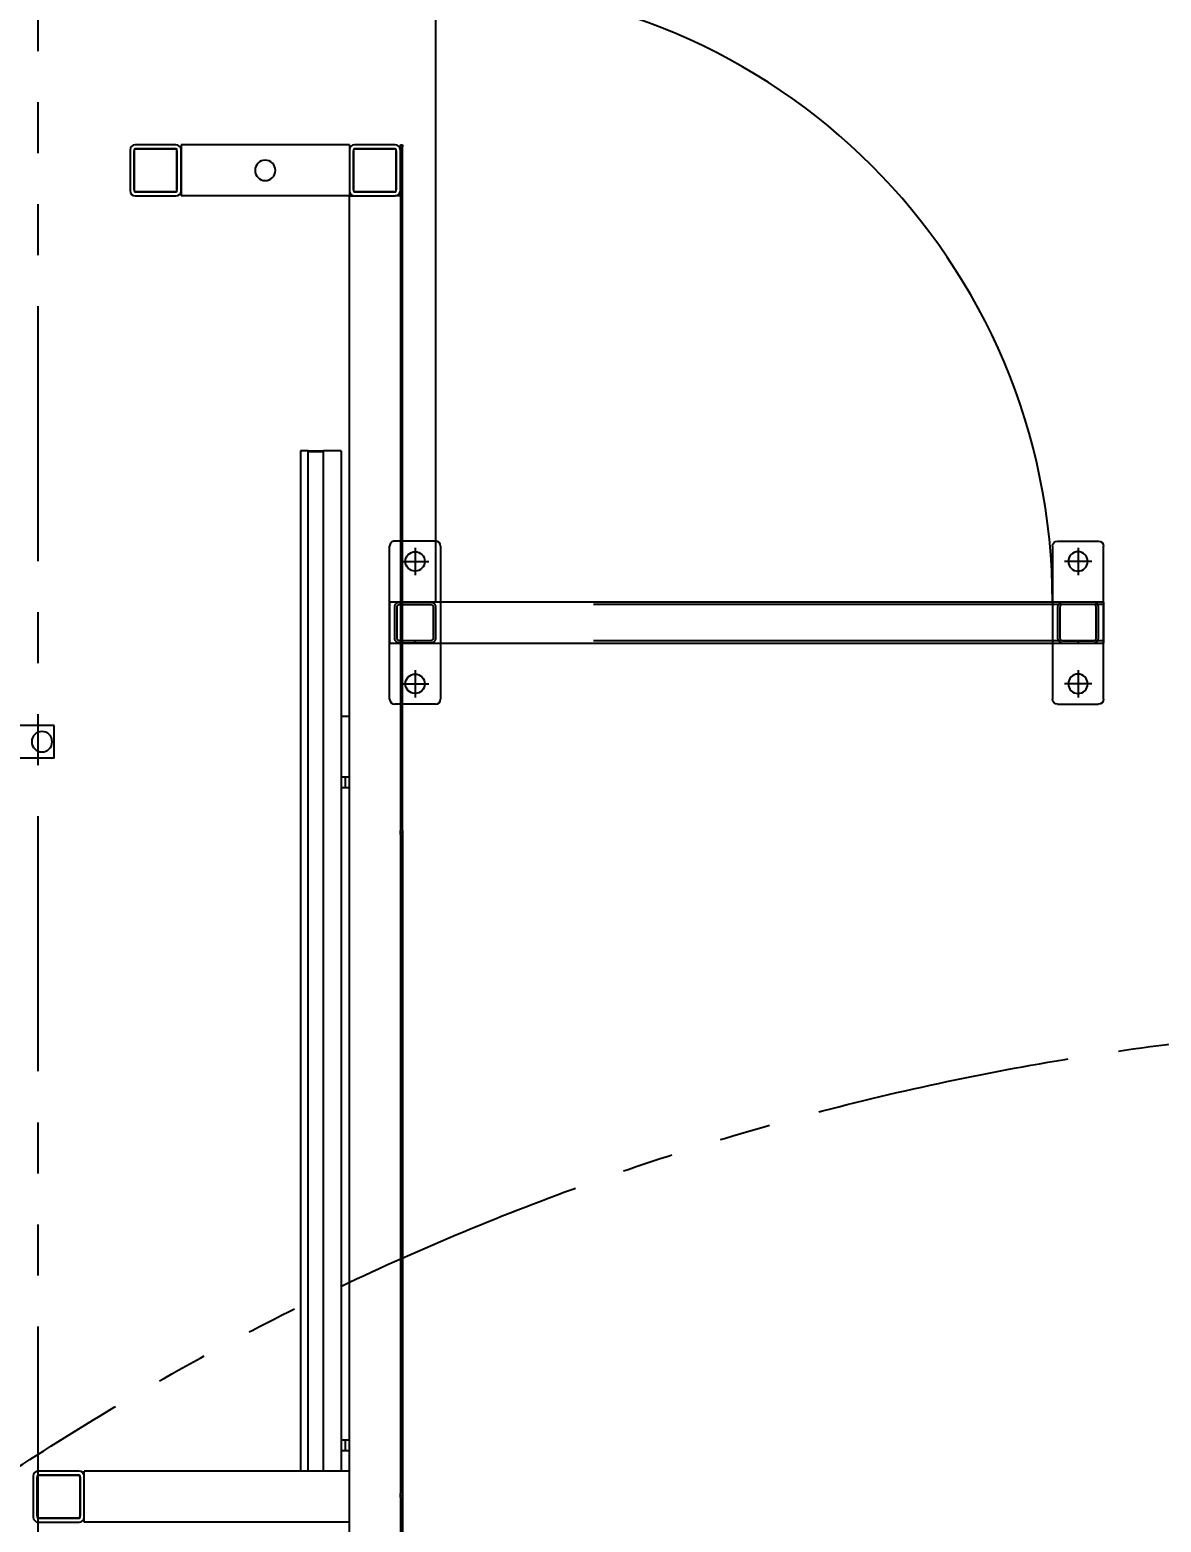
# Model space of a CAD drawing. Header units: millimetres. Extents: x 10462777 to 22643323, y 453826 to 1389191.
# Drawn here: x 11309275 to 11310385, y 599925 to 601388 of the extents above; entities that cross this region are included whole.
import ezdxf

# ---------------------------------------------------------------- set-up
doc = ezdxf.new("R2010")
doc.units = ezdxf.units.MM
doc.header["$LTSCALE"] = 200
doc.header["$MEASUREMENT"] = 0
doc.header["$PDMODE"] = 35
doc.header["$PDSIZE"] = -5
for name, pattern in [('CENTER', [2, 1.25, -0.25, 0.25, -0.25]), ('HIDDEN', [3.75, 2.5, -1.25]), ('PHANTOM', [2.5, 1.25, -0.25, 0.25, -0.25, 0.25, -0.25])]:
    doc.linetypes.add(name, pattern=pattern)
doc.layers.get('0').update_dxf_attribs({"linetype": 'CONTINUOUS'})
doc.layers.get('DEFPOINTS').update_dxf_attribs({"linetype": 'CONTINUOUS'})
for name, color, linetype in [('1', 1, 'CENTER'), ('11', 6, 'PHANTOM'), ('2', 2, 'CONTINUOUS'), ('BOM-UDEF', 3, 'CONTINUOUS'), ('CL', 3, 'CONTINUOUS'), ('HL', 2, 'HIDDEN')]:
    doc.layers.add(name, color=color, linetype=linetype)
doc.layers.add('LAYOUT', color=8, linetype='CONTINUOUS', lineweight=25)
doc.layers.add('TOP$23', color=7, linetype='CONTINUOUS', true_color=0xffffff)
doc.styles.get("Standard").update_dxf_attribs({"font": 'SYMBOL'})
doc.dimstyles.new('DS ROBOTEC', dxfattribs={"dimscale": 0, "dimtxt": 2.5, "dimasz": 2.5, "dimexe": 0.3, "dimexo": 0.3, "dimgap": 0.5, "dimtad": 1, "dimzin": 9, "dimdsep": 46, "dimtxsty": 'Standard', "dimblk": 'OPEN', "dimcen": 0, "dimclrd": 4, "dimclre": 4, "dimclrt": 110, "dimazin": 2, "dimtm": 1.5, "dimtfac": 1, "dimtmove": 0, "dimatfit": 3, "dimldrblk": 'OPEN', "dimfxl": 1, "dimtfill": 1, "dimtolj": 1, "dimlwd": -1, "dimlwe": -1, "dimarcsym": 0})

# ---------------------------------------------------------------- blocks, each defined once
blk = doc.blocks.new('A$C7DA30AB0')
at = {"layer": 'LAYOUT', "color": 6, "linetype": 'PHANTOM'}
blk.add_circle((3030.4, 3026, 0), 2693, dxfattribs=at)
blk = doc.blocks.new('_OPEN')
at = {"color": 0, "linetype": 'ByBlock'}
for p, q in [((-1, 0.1667), (0, 0)), ((0, 0), (-1, -0.1667)), ((0, 0), (-1, 0))]:
    blk.add_line(p, q, dxfattribs=at)
blk = doc.blocks.new('*D342')
at = {"color": 4, "ltscale": 10, "transparency": 16777216}
for p, q in [((11310648.8, 603365.2), (11310521.6, 603365.2)), ((11310542.6, 603190.2), (11310542.6, 600240.2)), ((11310648.8, 600065.2), (11310521.6, 600065.2))]:
    blk.add_line(p, q, dxfattribs=at)
at = {"layer": 'DEFPOINTS', "color": 0, "ltscale": 10, "transparency": 16777216}
for p in [(11310669.8, 603365.2), (11310542.6, 600065.2), (11310669.8, 600065.2)]:
    blk.add_point(p, dxfattribs=at)
at = {"color": 4, "ltscale": 10, "transparency": 16777216, "xscale": 175, "yscale": 175, "zscale": 175}
for p, rotation in [((11310542.6, 603365.2), 90), ((11310542.6, 600065.2), 270)]:
    blk.add_blockref('_OPEN', p, dxfattribs=dict(at, rotation=rotation))
at = {"color": 110, "ltscale": 10, "transparency": 16777216, "insert": (11310365.4, 601715.2), "char_height": 210, "attachment_point": 5, "rotation": 90, "bg_fill": 3, "box_fill_scale": 1.25, "bg_fill_color": 256, "bg_fill_true_color": 13158600, "bg_fill_transparency": 0}
blk.add_mtext('\\A1;3300', dxfattribs=at)
blk = doc.blocks.new('HS_BOM', base_point=(-55.5, -107.5))
at = {"layer": 'BOM-UDEF'}
blk.add_circle((-55.5, -107.5), 0.25, dxfattribs=at)
blk = doc.blocks.new('A$C657A6F78')
at = {"layer": 'HL'}
for p, q in [((0, 15.4), (0, -15.4)), ((2.3, 15.4), (2.3, -15.4)), ((35.4, 20), (4.6, 20)), ((35.4, 17.7), (4.6, 17.7)), ((37.7, -15.4), (37.7, 15.4)), ((40, -15.4), (40, 15.4)), ((4.6, -17.7), (35.4, -17.7)), ((4.6, -20), (35.4, -20))]:
    blk.add_line(p, q, dxfattribs=at)
for centre, radius, start, end in [((4.6, 15.4), 4.6, 90, 180), ((4.6, 15.4), 2.3, 90, 180), ((35.4, 15.4), 4.6, 0, 90), ((35.4, 15.4), 2.3, 0, 90), ((4.6, -15.4), 4.6, 180, 270), ((4.6, -15.4), 2.3, 180, 270), ((35.4, -15.4), 4.6, 270, 0), ((35.4, -15.4), 2.3, 270, 0)]:
    blk.add_arc(centre, radius, start, end, dxfattribs=at)
at = {"layer": 'HL', "rotation": 270}
blk.add_blockref('HS_BOM', (20, 18.8), dxfattribs=at)
blk = doc.blocks.new('A$C3204531D')
for p, q in [((-50, -75), (-50, 75)), ((-45, 80), (-5, 80)), ((0, 75), (0, -75)), ((-45, -80), (-5, -80))]:
    blk.add_line(p, q)
for centre in [(-25, 60), (-25, -60)]:
    blk.add_circle(centre, 9.5)
for centre, start, end in [((-45, 75), 90, 180), ((-5, 75), 0, 90), ((-45, -75), 180, 270), ((-5, -75), 270, 0)]:
    blk.add_arc(centre, 5, start, end)
at = {"layer": 'CL'}
for p, q in [((-25, 46.6), (-25, 73.4)), ((-11.6, 60), (-38.4, 60)), ((-25, -73.4), (-25, -46.6)), ((-11.6, -60), (-38.4, -60))]:
    blk.add_line(p, q, dxfattribs=at)
blk = doc.blocks.new('A$C09F76A12')
for p, q in [((700, 645, 0), (0, 645, 0)), ((0, 605, 0), (0, 645, 0)), ((700, 605, 0), (700, 645, 0)), ((0, 605, 0), (700, 605, 0)), ((655, 0, 0), (655, 605, 0))]:
    blk.add_line(p, q)
at = {"ltscale": 10}
blk.add_arc((655, 605, 0), 605, 180, 270, dxfattribs=at)
at = {"layer": 'HL'}
for p, q in [((0, 642.7, 0), (700, 642.7, 0)), ((0, 607.3, 0), (700, 607.3, 0))]:
    blk.add_line(p, q, dxfattribs=at)
at = {"xscale": -1}
for name, p in [('A$C3204531D', (0, 625, 0)), ('A$C657A6F78', (695, 625, 0))]:
    blk.add_blockref(name, p, dxfattribs=at)
for name, p in [('A$C3204531D', (700, 625, 0)), ('A$C657A6F78', (5, 625, 0))]:
    blk.add_blockref(name, p)

msp = doc.modelspace()

# ---------------------------------------------------------------- linework, layer by layer
at = {"layer": '1', "color": 252, "linetype": 'Continuous'}
for p, q in [((11309418.79885, 601274.83234, 0), (11309378.79828, 601274.83234, 0)), ((11309588.80126, 601274.83234, 0), (11309423.79892, 601274.83234, 0)), ((11309423.79892, 601274.83234, 0), (11309423.79892, 601269.83227, 0)), ((11309588.80126, 601274.83234, 0), (11309588.80126, 601269.83227, 0)), ((11309633.8019, 601274.83234, 0), (11309593.80133, 601274.83234, 0)), ((11309638.80197, 601274.83234, 0), (11309640.802, 601274.83234, 0)), ((11309638.80197, 601272.83231, 0), (11309638.80197, 601274.83234, 0)), ((11309638.80197, 601272.83231, 0), (11309638.80197, 600602.82279, 0)), ((11309640.802, 601274.83234, 0), (11309640.802, 601272.83231, 0)), ((11309640.802, 600602.82279, 0), (11309640.802, 601272.83231, 0)), ((11309373.79821, 601269.83227, 0), (11309373.79821, 601229.8317, 0)), ((11309377.79826, 601269.83227, 0), (11309377.79826, 601229.8317, 0)), ((11309377.79826, 601230.83171, 0), (11309377.79826, 601268.83225, 0)), ((11309418.79885, 601270.83228, 0), (11309378.79828, 601270.83228, 0)), ((11309379.79829, 601270.83228, 0), (11309417.79883, 601270.83228, 0)), ((11309419.79886, 601229.8317, 0), (11309419.79886, 601269.83227, 0)), ((11309419.79886, 601268.83225, 0), (11309419.79886, 601230.83171, 0)), ((11309423.79892, 601229.8317, 0), (11309423.79892, 601269.83227, 0)), ((11309423.79892, 601269.83227, 0), (11309423.79892, 601229.8317, 0)), ((11309588.80126, 601269.83227, 0), (11309588.80126, 601229.8317, 0)), ((11309588.80126, 601269.83227, 0), (11309588.80126, 601229.8317, 0)), ((11309592.80132, 601269.83227, 0), (11309592.80132, 601229.8317, 0)), ((11309592.80132, 601230.83171, 0), (11309592.80132, 601268.83225, 0)), ((11309633.8019, 601270.83228, 0), (11309593.80133, 601270.83228, 0)), ((11309594.80135, 601270.83228, 0), (11309632.80189, 601270.83228, 0)), ((11309634.80191, 601229.8317, 0), (11309634.80191, 601269.83227, 0)), ((11309634.80191, 601268.83225, 0), (11309634.80191, 601230.83171, 0)), ((11309638.80197, 601229.8317, 0), (11309638.80197, 601269.83227, 0)), ((11309378.79828, 601228.83169, 0), (11309418.79885, 601228.83169, 0)), ((11309417.79883, 601228.83169, 0), (11309379.79829, 601228.83169, 0)), ((11309423.79892, 601229.8317, 0), (11309423.79892, 601224.83163, 0)), ((11309588.80126, 601229.8317, 0), (11309588.80126, 601224.83163, 0)), ((11309593.80133, 601228.83169, 0), (11309633.8019, 601228.83169, 0)), ((11309632.80189, 601228.83169, 0), (11309594.80135, 601228.83169, 0)), ((11309378.79828, 601224.83163, 0), (11309418.79885, 601224.83163, 0)), ((11309588.80126, 601224.83163, 0), (11309423.79892, 601224.83163, 0)), ((11309588.80126, 599969.77552, 0), (11309588.80126, 601224.83163, 0)), ((11309588.80126, 601224.83163, 0), (11309593.80133, 601224.83163, 0)), ((11309593.80133, 601224.83163, 0), (11309633.8019, 601224.83163, 0)), ((11309593.80133, 601224.83163, 0), (11309633.8019, 601224.83163, 0)), ((11309638.80197, 601224.83163, 0), (11309633.8019, 601224.83163, 0)), ((11309580.80115, 600714.82439, 0), (11309588.80126, 600714.82439, 0)), ((11309580.80115, 600714.82439, 0), (11309580.80115, 600704.82424, 0)), ((11309580.80115, 600704.82424, 0), (11309580.80115, 600655.07354, 0)), ((11309588.80126, 600655.07354, 0), (11309580.80115, 600655.07354, 0)), ((11309580.80115, 600655.07349, 0), (11309580.80115, 600644.57343, 0)), ((11309588.80126, 600644.57339, 0), (11309580.80115, 600644.57339, 0)), ((11309580.80115, 600644.57339, 0), (11309580.80115, 600005.0643, 0)), ((11309585.16121, 600644.57339, 0), (11309585.16121, 600655.07354, 0)), ((11309638.80197, 600600.82277, 0), (11309638.80197, 600602.82279, 0)), ((11309640.802, 600600.82277, 0), (11309638.80197, 600600.82277, 0)), ((11309638.80197, 600600.82277, 0), (11309640.802, 600600.82277, 0)), ((11309638.80197, 600598.82274, 0), (11309638.80197, 600600.82277, 0)), ((11309640.802, 600602.82279, 0), (11309640.802, 600600.82277, 0)), ((11309640.802, 600600.82277, 0), (11309640.802, 600598.82274, 0)), ((11309638.80197, 600598.82274, 0), (11309638.80197, 599952.81356, 0)), ((11309640.802, 600598.82274, 0), (11309640.802, 599952.81356, 0)), ((11309588.80126, 600005.0643, 0), (11309580.80115, 600005.0643, 0)), ((11309580.80115, 600005.06426, 0), (11309580.80115, 599994.5642, 0)), ((11309585.16121, 599994.56415, 0), (11309585.16121, 600005.0643, 0)), ((11309588.80126, 599994.56415, 0), (11309580.80115, 599994.56415, 0)), ((11309580.80115, 599994.56415, 0), (11309580.80115, 599974.80932, 0)), ((11309323.7975, 599974.81387, 0), (11309283.79693, 599974.81387, 0)), ((11309323.7975, 599970.81382, 0), (11309283.79693, 599970.81382, 0)), ((11309284.79694, 599970.81382, 0), (11309322.79748, 599970.81382, 0)), ((11309588.80126, 599974.81387, 0), (11309328.79757, 599974.81387, 0)), ((11309328.79757, 599969.8138, 0), (11309328.79757, 599974.81387, 0)), ((11309588.80126, 599969.8138, 0), (11309588.80126, 599974.81387, 0)), ((11309278.79686, 599969.8138, 0), (11309278.79686, 599929.81323, 0)), ((11309282.79691, 599969.8138, 0), (11309282.79691, 599929.81323, 0)), ((11309282.79691, 599930.81325, 0), (11309282.79691, 599968.81379, 0)), ((11309324.79751, 599929.81323, 0), (11309324.79751, 599969.8138, 0)), ((11309324.79751, 599968.81379, 0), (11309324.79751, 599930.81325, 0)), ((11309328.79757, 599929.81323, 0), (11309328.79757, 599969.8138, 0)), ((11309328.79757, 599929.81323, 0), (11309328.79757, 599969.8138, 0)), ((11309588.80126, 599929.81323, 0), (11309588.80126, 599969.8138, 0)), ((11309638.80197, 599950.81353, 0), (11309638.80197, 599952.81356, 0)), ((11309638.80197, 599950.81353, 0), (11309640.802, 599950.81353, 0)), ((11309638.80197, 599950.81353, 0), (11309640.802, 599950.81353, 0)), ((11309638.80197, 599948.8135, 0), (11309638.80197, 599950.81353, 0)), ((11309638.80197, 599948.8135, 0), (11309638.80197, 599302.80433, 0)), ((11309640.802, 599952.81356, 0), (11309640.802, 599950.81353, 0)), ((11309640.802, 599950.81353, 0), (11309640.802, 599948.8135, 0)), ((11309640.802, 599948.8135, 0), (11309640.802, 599302.80433, 0)), ((11309283.79693, 599928.81322, 0), (11309323.7975, 599928.81322, 0)), ((11309322.79748, 599928.81322, 0), (11309284.79694, 599928.81322, 0)), ((11309328.79757, 599924.81316, 0), (11309328.79757, 599929.81323, 0)), ((11309588.80126, 598799.82687, 0), (11309588.80126, 599929.85152, 0)), ((11309588.80126, 599924.81316, 0), (11309588.80126, 599929.81323, 0)), ((11309283.79693, 599924.81316, 0), (11309323.7975, 599924.81316, 0)), ((11309588.80126, 599924.81316, 0), (11309328.79757, 599924.81316, 0))]:
    msp.add_line(p, q, dxfattribs=at)
at = {"layer": '1', "color": 252, "linetype": 'Continuous', "extrusion": (0, 0, -1)}
msp.add_circle((-11309506.30009, 601249.83198, 0), 10.00014, dxfattribs=at)
at = {"layer": '1', "color": 252, "linetype": 'Continuous'}
for centre, radius, start, end in [((11309378.79828, 601269.83227, 0), 5.00007, 90, 180), ((11309418.79885, 601269.83227, 0), 5.00007, 0, 90), ((11309593.80133, 601269.83227, 0), 5.00007, 90, 180), ((11309633.8019, 601269.83227, 0), 5.00007, 0, 90), ((11309378.79828, 601269.83227, 0), 1.00001, 90, 180), ((11309379.79829, 601268.83225, 0), 2.00003, 90, 180), ((11309417.79883, 601268.83225, 0), 2.00003, 0, 90), ((11309418.79885, 601269.83227, 0), 1.00001, 0, 90), ((11309593.80133, 601269.83227, 0), 1.00001, 90, 180), ((11309594.80135, 601268.83225, 0), 2.00003, 90, 180), ((11309632.80189, 601268.83225, 0), 2.00003, 0, 90), ((11309633.8019, 601269.83227, 0), 1.00001, 0, 90), ((11309378.79828, 601229.8317, 0), 5.00007, 180, 270), ((11309379.79829, 601230.83171, 0), 2.00003, 180, 270), ((11309378.79828, 601229.8317, 0), 1.00001, 180, 270), ((11309417.79883, 601230.83171, 0), 2.00003, 270, 0), ((11309418.79885, 601229.8317, 0), 5.00007, 270, 0), ((11309418.79885, 601229.8317, 0), 1.00001, 270, 0), ((11309593.80133, 601229.8317, 0), 5.00007, 180, 270), ((11309594.80135, 601230.83171, 0), 2.00003, 180, 270), ((11309593.80133, 601229.8317, 0), 1.00001, 180, 270), ((11309632.80189, 601230.83171, 0), 2.00003, 270, 0), ((11309633.8019, 601229.8317, 0), 1.00001, 270, 0), ((11309633.8019, 601229.8317, 0), 5.00007, 270, 0), ((11309283.79693, 599969.8138, 0), 5.00007, 90, 180), ((11309283.79693, 599969.8138, 0), 1.00001, 90, 180), ((11309284.79694, 599968.81379, 0), 2.00003, 90, 180), ((11309322.79748, 599968.81379, 0), 2.00003, 0, 90), ((11309323.7975, 599969.8138, 0), 5.00007, 0, 90), ((11309323.7975, 599969.8138, 0), 1.00001, 0, 90), ((11309283.79693, 599929.81323, 0), 5.00007, 180, 270), ((11309284.79694, 599930.81325, 0), 2.00003, 180, 270), ((11309283.79693, 599929.81323, 0), 1.00001, 180, 270), ((11309322.79748, 599930.81325, 0), 2.00003, 270, 0), ((11309323.7975, 599929.81323, 0), 1.00001, 270, 0), ((11309323.7975, 599929.81323, 0), 5.00007, 270, 0)]:
    msp.add_arc(centre, radius, start, end, dxfattribs=at)
at = {"layer": '11', "color": 252, "linetype": 'Continuous'}
for p, q in [((11309548.05472, 600974.82808, 0), (11309540.80058, 600974.82808, 0)), ((11309540.80058, 600974.82808, 0), (11309540.80058, 599974.79434, 0)), ((11309548.30069, 600974.82808, 0), (11309548.05471, 600974.58211, 0)), ((11309548.05472, 600974.82808, 0), (11309548.05472, 599974.79434, 0)), ((11309548.05476, 600974.32807, 0), (11309563.54683, 600974.32807, 0)), ((11309548.30071, 600974.82808, 0), (11309548.05478, 600974.82808, 0)), ((11309548.30069, 600974.82808, 0), (11309563.3009, 600974.82808, 0)), ((11309563.5468, 600974.82808, 0), (11309563.30083, 600974.82808, 0)), ((11309563.54687, 600974.58211, 0), (11309563.3009, 600974.82808, 0)), ((11309563.54687, 599974.79434, 0), (11309563.54687, 600974.82808, 0)), ((11309580.80115, 600974.82808, 0), (11309563.54687, 600974.82808, 0)), ((11309580.80115, 600974.82808, 0), (11309580.80115, 600714.80876, 0))]:
    msp.add_line(p, q, dxfattribs=at)
at = {"layer": '2', "color": 30, "linetype": 'Continuous'}
for p, q in [((11309299.39715, 600705.81753, 0), (11309259.39658, 600705.81753, 0)), ((11309299.39715, 600673.81707, 0), (11309299.39715, 600705.81753, 0)), ((11309299.39715, 600673.81707, 0), (11309259.39658, 600673.81707, 0))]:
    msp.add_line(p, q, dxfattribs=at)
at = {"layer": '2', "color": 30, "linetype": 'Continuous', "extrusion": (0, 0, -1)}
msp.add_circle((-11309287.39698, 600689.8173, 0), 10.00014, dxfattribs=at)
at = {"layer": 'TOP$23', "color": 155, "linetype": 'PHANTOM'}
msp.add_line((11309283.66913, 593866.71124), (11309283.66913, 601531.71124), dxfattribs=at)

# ---------------------------------------------------------------- block references
at = {"ltscale": 10, "rotation": 180}
msp.add_blockref('A$C7DA30AB0', (11313764.24811, 600747.76955, 0), dxfattribs=at)

# ---------------------------------------------------------------- next in the draw order: dimensions: what is measured, and where the dimension line sits
at = {"ltscale": 10}
dim = msp.add_linear_dim(base=(11310542.55916, 600065.22814, 0), p1=(11310669.80356, 603365.22814, 0), p2=(11310669.80356, 600065.22814, 0), angle=270, dimstyle='DS ROBOTEC', override={"dimscale": 70, "dimtxt": 3, "dimgap": 1, "dimdec": 0}, dxfattribs=at)
dim.commit()
dim.dimension.update_dxf_attribs({"geometry": '*D342', "text_midpoint": (11310365.43948, 601715.22814, 0)})

# ---------------------------------------------------------------- next in the draw order: linework, layer by layer
msp.add_line((11310328.30466, 600786.54329, -0.00001), (11310328.30466, 600826.54329, -0.00001))

# ---------------------------------------------------------------- next in the draw order: block references
at = {"ltscale": 10, "rotation": 180}
msp.add_blockref('A$C09F76A12', (11310328.30453, 601431.54325, 0), dxfattribs=at)

doc.saveas('drawing.dxf')
